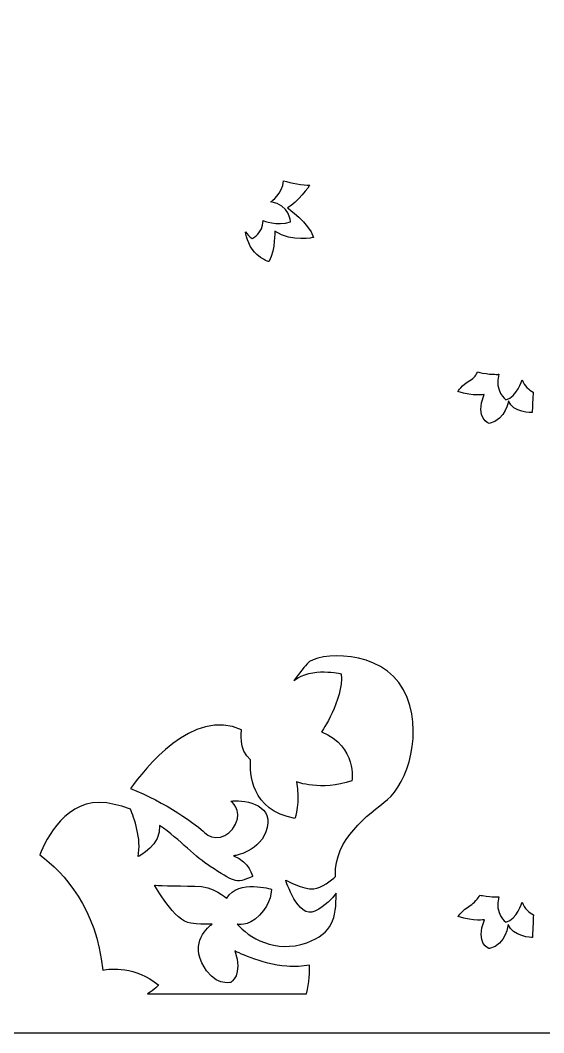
# Model space of a CAD drawing. Header units: centimetres. Extents: x -9.6 to 9.9, y -13.1 to 7.2.
# Drawn here: x -0.5 to 4.76, y -13.1 to -2.93 of the extents above; entities that cross this region are included whole.
import ezdxf

# ---------------------------------------------------------------- set-up
doc = ezdxf.new("R2010")
doc.units = ezdxf.units.CM
doc.header["$MEASUREMENT"] = 0
doc.layers.add('layer 1', color=7, linetype='Continuous')

msp = doc.modelspace()

# ---------------------------------------------------------------- linework, layer by layer
at = {"layer": 'layer 1', "color": 177}
for points, knots in [([(-9.62521, 7.23276), (-9.62521, 7.23276), (9.9253, 7.23276), (9.9253, 7.23276), (9.9253, 7.23276), (9.9253, 7.23276), (9.9253, -13.09977), (9.9253, -13.09977), (9.9253, -13.09977), (9.9253, -13.09977), (-9.62521, -13.09977), (-9.62521, -13.09977), (-9.62521, -13.09977), (-9.62521, -13.09977), (-9.62521, 7.23276), (-9.62521, 7.23276)], [0, 0, 0, 0, 0.2, 0.2, 0.2, 0.2, 0.4, 0.4, 0.4, 0.4, 0.6, 0.6, 0.6, 0.6, 1, 1, 1, 1]), ([(2.14441, -4.54646), (2.13658, -4.67586), (2.01831, -4.75555), (2.01831, -4.75555), (2.01831, -4.75555), (2.20575, -4.78396), (2.21512, -4.95917), (2.21512, -4.95917), (2.21512, -4.95917), (2.07923, -5.00179), (1.93865, -4.94497), (1.93865, -4.94497), (1.93865, -4.94497), (1.93865, -5.07282), (1.83087, -5.12491), (1.83087, -5.12491), (1.83087, -5.12491), (1.8007, -5.10721), (1.77843, -5.08338), (1.76206, -5.05673), (1.76206, -5.05673), (1.77265, -5.1148), (1.8019, -5.22395), (1.8777, -5.28607), (1.8777, -5.28607), (1.98445, -5.37353), (2.00176, -5.35312), (2.00176, -5.35312), (2.00176, -5.35312), (2.06234, -5.22776), (2.05657, -5.05284), (2.05657, -5.05284), (2.05657, -5.05284), (2.23832, -5.16654), (2.44604, -5.11406), (2.44604, -5.11406), (2.44604, -5.11406), (2.40277, -4.96829), (2.18351, -4.81669), (2.18351, -4.81669), (2.18351, -4.81669), (2.2816, -4.77005), (2.40854, -4.58929), (2.40854, -4.58929), (2.40854, -4.58929), (2.34509, -4.59343), (2.21479, -4.56394), (2.14441, -4.54646)], [0, 0, 0, 0, 0.07692308, 0.07692308, 0.07692308, 0.07692308, 0.15384615, 0.15384615, 0.15384615, 0.15384615, 0.23076923, 0.23076923, 0.23076923, 0.23076923, 0.30769231, 0.30769231, 0.30769231, 0.30769231, 0.38461538, 0.38461538, 0.38461538, 0.38461538, 0.46153846, 0.46153846, 0.46153846, 0.46153846, 0.53846154, 0.53846154, 0.53846154, 0.53846154, 0.61538462, 0.61538462, 0.61538462, 0.61538462, 0.69230769, 0.69230769, 0.69230769, 0.69230769, 0.76923077, 0.76923077, 0.76923077, 0.76923077, 0.84615385, 0.84615385, 0.84615385, 0.84615385, 1, 1, 1, 1]), ([(4.65189, -6.66804), (4.60964, -6.64592), (4.56556, -6.60804), (4.54057, -6.54311), (4.54057, -6.54311), (4.54057, -6.54311), (4.49054, -6.71584), (4.37798, -6.74533), (4.37798, -6.74533), (4.37798, -6.74533), (4.26125, -6.66107), (4.3071, -6.48834), (4.3071, -6.48834), (4.3071, -6.48834), (4.24615, -6.49314), (4.14445, -6.47691), (4.14445, -6.47691), (4.12559, -6.47391), (4.10912, -6.46965), (4.0948, -6.46472), (4.0948, -6.46472), (4.08398, -6.49), (4.06197, -6.52378), (4.0175, -6.5497), (4.0175, -6.5497), (3.93621, -6.59709), (3.89556, -6.66029), (3.89556, -6.66029), (3.89556, -6.66029), (4.05815, -6.714), (4.16134, -6.69189), (4.16134, -6.69189), (4.16134, -6.69189), (4.06128, -6.93834), (4.21136, -6.98258), (4.21136, -6.98258), (4.21136, -6.98258), (4.38021, -6.9415), (4.40497, -6.75431), (4.40497, -6.75431), (4.40497, -6.75431), (4.44562, -6.87754), (4.64286, -6.87199), (4.64286, -6.87199), (4.64286, -6.87199), (4.64525, -6.82605), (4.64986, -6.7168), (4.65189, -6.66804)], [0, 0, 0, 0, 0.07692308, 0.07692308, 0.07692308, 0.07692308, 0.15384615, 0.15384615, 0.15384615, 0.15384615, 0.23076923, 0.23076923, 0.23076923, 0.23076923, 0.30769231, 0.30769231, 0.30769231, 0.30769231, 0.38461538, 0.38461538, 0.38461538, 0.38461538, 0.46153846, 0.46153846, 0.46153846, 0.46153846, 0.53846154, 0.53846154, 0.53846154, 0.53846154, 0.61538462, 0.61538462, 0.61538462, 0.61538462, 0.69230769, 0.69230769, 0.69230769, 0.69230769, 0.76923077, 0.76923077, 0.76923077, 0.76923077, 0.84615385, 0.84615385, 0.84615385, 0.84615385, 1, 1, 1, 1]), ([(2.37375, -12.70876), (2.37375, -12.70876), (0.77827, -12.70876), (0.77827, -12.70876), (0.77827, -12.70876), (0.8482, -12.66869), (0.89007, -12.62132), (0.89007, -12.62132), (0.89007, -12.62132), (0.65091, -12.4307), (0.41177, -12.45459), (0.32873, -12.47079), (0.32873, -12.47079), (0.26328, -11.84942), (-0.05461, -11.49819), (-0.30527, -11.312), (-0.30527, -11.312), (-0.2413, -11.15291), (-0.034, -10.73698), (0.36773, -10.79233), (0.36773, -10.79233), (0.45262, -10.80403), (0.53196, -10.82611), (0.60637, -10.85537), (0.60637, -10.85537), (0.64064, -10.93647), (0.72141, -11.1546), (0.68299, -11.33148), (0.68299, -11.33148), (0.68299, -11.33148), (0.92237, -11.21279), (0.89906, -11.01733), (0.89906, -11.01733), (1.10739, -11.16485), (1.26872, -11.34305), (1.40619, -11.42906), (1.40619, -11.42906), (1.64258, -11.57693), (1.65384, -11.61106), (1.83394, -11.53143), (1.83394, -11.53143), (1.83394, -11.53143), (1.80646, -11.38865), (1.64275, -11.32377), (1.64275, -11.32377), (1.64275, -11.32377), (1.92419, -11.28521), (1.98045, -11.03747), (1.98045, -11.03747), (2.03672, -10.78973), (1.71922, -10.75724), (1.61473, -10.77349), (1.61473, -10.77349), (1.61473, -10.77349), (1.73128, -10.85877), (1.66296, -11.00498), (1.66296, -11.00498), (1.59463, -11.15119), (1.42719, -11.17551), (1.35083, -11.09023), (1.35083, -11.09023), (1.2941, -11.02688), (0.94125, -10.77289), (0.60773, -10.64867), (0.60773, -10.64867), (0.74438, -10.45551), (1.23376, -9.83301), (1.72309, -10.05814), (1.72309, -10.05814), (1.72309, -10.05814), (1.68861, -10.26738), (1.81414, -10.35963), (1.81414, -10.35963), (1.80322, -10.48913), (1.81121, -10.86654), (2.25973, -10.94859), (2.25973, -10.94859), (2.25973, -10.94859), (2.31596, -10.77812), (2.27379, -10.57923), (2.27379, -10.57923), (2.27379, -10.57923), (2.51746, -10.67867), (2.83142, -10.56976), (2.83142, -10.56976), (2.83142, -10.56976), (2.88765, -10.22881), (2.52683, -10.07728), (2.52683, -10.07728), (2.52683, -10.07728), (2.74707, -9.7658), (2.72364, -9.49588), (2.72364, -9.49588), (2.72364, -9.49588), (2.42821, -9.42242), (2.24904, -9.564), (2.24904, -9.564), (2.29185, -9.50562), (2.33923, -9.44355), (2.38031, -9.3958), (2.38031, -9.3958), (2.48738, -9.27139), (3.12974, -9.24434), (3.34921, -9.65546), (3.34921, -9.65546), (3.56869, -10.06657), (3.38216, -10.60388), (3.18926, -10.75821), (3.18926, -10.75821), (2.99635, -10.91254), (2.65072, -11.15621), (2.66679, -11.52173), (2.66679, -11.52173), (2.66695, -11.52524), (2.66709, -11.5287), (2.66724, -11.53218), (2.66724, -11.53218), (2.62414, -11.57007), (2.5296, -11.64517), (2.44814, -11.65407), (2.44814, -11.65407), (2.33862, -11.66603), (2.16694, -11.56732), (2.16694, -11.56732), (2.16694, -11.56732), (2.16694, -11.56732), (2.2883, -11.96216), (2.45998, -11.87841), (2.45998, -11.87841), (2.56504, -11.82715), (2.63459, -11.75012), (2.67278, -11.69807), (2.67278, -11.69807), (2.67584, -11.95283), (2.63616, -12.10205), (2.37743, -12.1959), (2.37743, -12.1959), (2.06395, -12.30962), (1.79066, -12.13905), (1.67813, -12.00908), (1.67813, -12.00908), (1.67813, -12.00908), (1.78263, -12.04158), (1.90319, -11.91974), (1.90319, -11.91974), (2.02376, -11.7979), (2.02376, -11.65981), (2.02376, -11.65981), (2.02376, -11.65981), (2.02376, -11.65981), (1.69421, -11.55422), (1.57364, -11.74916), (1.57364, -11.74916), (1.57364, -11.74916), (1.44504, -11.62732), (1.25213, -11.62732), (1.25213, -11.62732), (1.05922, -11.62732), (0.85023, -11.6192), (0.85023, -11.6192), (0.85023, -11.6192), (0.85023, -11.6192), (1.05118, -11.98472), (1.21194, -12.00096), (1.21194, -12.00096), (1.37269, -12.01721), (1.42896, -12.00908), (1.42896, -12.00908), (1.42896, -12.00908), (1.42896, -12.00908), (1.2039, -12.15529), (1.32447, -12.39897), (1.32447, -12.39897), (1.44504, -12.64265), (1.61383, -12.59391), (1.61383, -12.59391), (1.61383, -12.59391), (1.61383, -12.59391), (1.74244, -12.52081), (1.65402, -12.27713), (1.65402, -12.27713), (1.65402, -12.27713), (1.91927, -12.41521), (2.17648, -12.43146), (2.17648, -12.43146), (2.25954, -12.43671), (2.33671, -12.43428), (2.40695, -12.42045), (2.40695, -12.42045), (2.40763, -12.48304), (2.4038, -12.59759), (2.37375, -12.70876)], [0, 0, 0, 0, 0.02040816, 0.02040816, 0.02040816, 0.02040816, 0.04081633, 0.04081633, 0.04081633, 0.04081633, 0.06122449, 0.06122449, 0.06122449, 0.06122449, 0.08163265, 0.08163265, 0.08163265, 0.08163265, 0.10204082, 0.10204082, 0.10204082, 0.10204082, 0.12244898, 0.12244898, 0.12244898, 0.12244898, 0.14285714, 0.14285714, 0.14285714, 0.14285714, 0.16326531, 0.16326531, 0.16326531, 0.16326531, 0.18367347, 0.18367347, 0.18367347, 0.18367347, 0.20408163, 0.20408163, 0.20408163, 0.20408163, 0.2244898, 0.2244898, 0.2244898, 0.2244898, 0.24489796, 0.24489796, 0.24489796, 0.24489796, 0.26530612, 0.26530612, 0.26530612, 0.26530612, 0.28571429, 0.28571429, 0.28571429, 0.28571429, 0.30612245, 0.30612245, 0.30612245, 0.30612245, 0.32653061, 0.32653061, 0.32653061, 0.32653061, 0.34693878, 0.34693878, 0.34693878, 0.34693878, 0.36734694, 0.36734694, 0.36734694, 0.36734694, 0.3877551, 0.3877551, 0.3877551, 0.3877551, 0.40816327, 0.40816327, 0.40816327, 0.40816327, 0.42857143, 0.42857143, 0.42857143, 0.42857143, 0.44897959, 0.44897959, 0.44897959, 0.44897959, 0.46938776, 0.46938776, 0.46938776, 0.46938776, 0.48979592, 0.48979592, 0.48979592, 0.48979592, 0.51020408, 0.51020408, 0.51020408, 0.51020408, 0.53061224, 0.53061224, 0.53061224, 0.53061224, 0.55102041, 0.55102041, 0.55102041, 0.55102041, 0.57142857, 0.57142857, 0.57142857, 0.57142857, 0.59183673, 0.59183673, 0.59183673, 0.59183673, 0.6122449, 0.6122449, 0.6122449, 0.6122449, 0.63265306, 0.63265306, 0.63265306, 0.63265306, 0.65306122, 0.65306122, 0.65306122, 0.65306122, 0.67346939, 0.67346939, 0.67346939, 0.67346939, 0.69387755, 0.69387755, 0.69387755, 0.69387755, 0.71428571, 0.71428571, 0.71428571, 0.71428571, 0.73469388, 0.73469388, 0.73469388, 0.73469388, 0.75510204, 0.75510204, 0.75510204, 0.75510204, 0.7755102, 0.7755102, 0.7755102, 0.7755102, 0.79591837, 0.79591837, 0.79591837, 0.79591837, 0.81632653, 0.81632653, 0.81632653, 0.81632653, 0.83673469, 0.83673469, 0.83673469, 0.83673469, 0.85714286, 0.85714286, 0.85714286, 0.85714286, 0.87755102, 0.87755102, 0.87755102, 0.87755102, 0.89795918, 0.89795918, 0.89795918, 0.89795918, 0.91836735, 0.91836735, 0.91836735, 0.91836735, 0.93877551, 0.93877551, 0.93877551, 0.93877551, 0.95918367, 0.95918367, 0.95918367, 0.95918367, 1, 1, 1, 1]), ([(4.65478, -11.91531), (4.61166, -11.89342), (4.56612, -11.85528), (4.54057, -11.78887), (4.54057, -11.78887), (4.54057, -11.78887), (4.49054, -11.96161), (4.37798, -11.9911), (4.37798, -11.9911), (4.37798, -11.9911), (4.26125, -11.90684), (4.3071, -11.73411), (4.3071, -11.73411), (4.3071, -11.73411), (4.24615, -11.73891), (4.14445, -11.72268), (4.14445, -11.72268), (4.13485, -11.72115), (4.12588, -11.7193), (4.11749, -11.7172), (4.11749, -11.7172), (4.09659, -11.75245), (4.06379, -11.79666), (4.01988, -11.82226), (4.01988, -11.82226), (3.93859, -11.86965), (3.89794, -11.93285), (3.89794, -11.93285), (3.89794, -11.93285), (4.06053, -11.98656), (4.16371, -11.96445), (4.16371, -11.96445), (4.16371, -11.96445), (4.06366, -12.2109), (4.21374, -12.25514), (4.21374, -12.25514), (4.21374, -12.25514), (4.38259, -12.21406), (4.40135, -12.01184), (4.40135, -12.01184), (4.40135, -12.01184), (4.442, -12.13507), (4.64523, -12.14455), (4.64523, -12.14455), (4.64523, -12.14455), (4.6475, -12.10112), (4.65229, -11.97936), (4.65478, -11.91531)], [0, 0, 0, 0, 0.07692308, 0.07692308, 0.07692308, 0.07692308, 0.15384615, 0.15384615, 0.15384615, 0.15384615, 0.23076923, 0.23076923, 0.23076923, 0.23076923, 0.30769231, 0.30769231, 0.30769231, 0.30769231, 0.38461538, 0.38461538, 0.38461538, 0.38461538, 0.46153846, 0.46153846, 0.46153846, 0.46153846, 0.53846154, 0.53846154, 0.53846154, 0.53846154, 0.61538462, 0.61538462, 0.61538462, 0.61538462, 0.69230769, 0.69230769, 0.69230769, 0.69230769, 0.76923077, 0.76923077, 0.76923077, 0.76923077, 0.84615385, 0.84615385, 0.84615385, 0.84615385, 1, 1, 1, 1])]:
    msp.add_open_spline(points, degree=3, knots=knots, dxfattribs=at)

doc.saveas('drawing.dxf')
